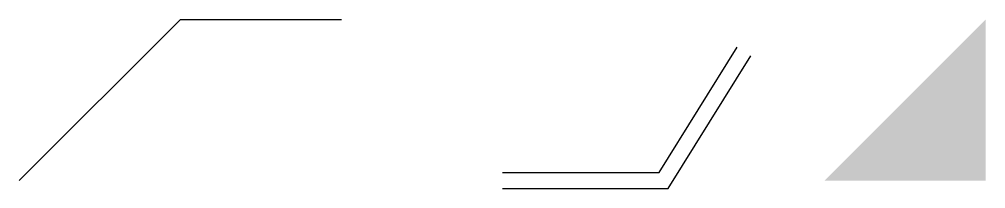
# Model space of a CAD drawing. Extents: x 0 to 60, y -0.5 to 10.
import ezdxf

# ---------------------------------------------------------------- set-up
doc = ezdxf.new("R2010")
doc.units = 0
doc.header["$MEASUREMENT"] = 0
doc.dimstyles.get("Standard").update_dxf_attribs({"dimtxt": 0.18, "dimasz": 0.18, "dimexe": 1.25, "dimexo": 0.625, "dimtad": 1, "dimdsep": 46, "dimtxsty": 'Standard', "dimsah": 1, "dimcen": 0.09, "dimadec": 0, "dimazin": 0, "dimtfac": 1, "dimtofl": 0, "dimtmove": 0, "dimatfit": 3, "dimfxl": 0, "dimarcsym": 0})

msp = doc.modelspace()

# ---------------------------------------------------------------- hatches: boundary and pattern name
msp.add_hatch(color=256).paths.add_polyline_path([(50, 0), (60, 0), (60, 10)], flags=0)

# ---------------------------------------------------------------- linework, layer by layer
for p, q in [((39.723, 0.5), (44.576, 8.265)), ((40.277, -0.5), (45.424, 7.735)), ((30, 0.5), (39.723, 0.5)), ((30, -0.5), (40.277, -0.5))]:
    msp.add_line(p, q)

# ---------------------------------------------------------------- leaders
msp.add_leader([(0, 0), (10, 10), (20, 10)], dimstyle='Standard')

doc.saveas('drawing.dxf')
